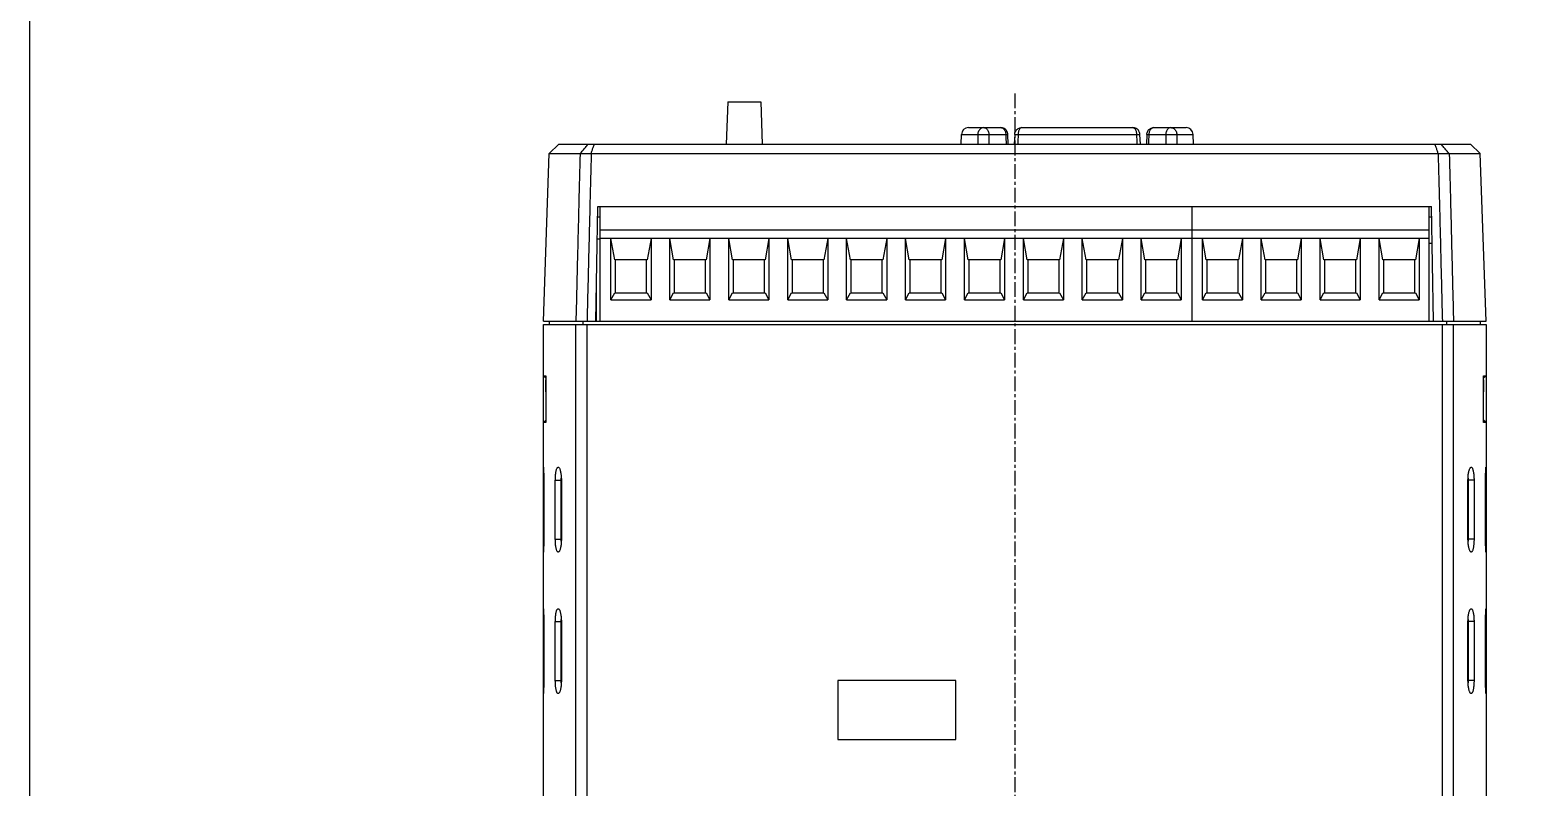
# Model space of a CAD drawing. Header units: millimetres. Extents: x 79 to 919, y 65 to 646.
# Drawn here: x 79.5 to 205.6, y 146 to 210.3 of the extents above; entities that cross this region are included whole.
import ezdxf

# ---------------------------------------------------------------- set-up
doc = ezdxf.new("R2010")
doc.units = ezdxf.units.MM
doc.linetypes.add('CENTER', pattern=[2, 1.25, -0.25, 0.25, -0.25])
doc.layers.add('도면층1', color=7, linetype='Continuous')

msp = doc.modelspace()

# ---------------------------------------------------------------- linework, layer by layer
at = {"color": 7, "linetype": 'Continuous'}
for p, q in [((138.725, 204.146), (138.59, 200.546)), ((138.725, 204.146), (141.525, 204.146)), ((141.525, 204.146), (141.66, 200.546)), ((159.164, 201.946), (161.899, 201.946)), ((163.675, 201.946), (173.107, 201.946)), ((174.884, 201.946), (177.618, 201.946)), ((124.399, 200.546), (123.572, 199.746)), ((124.399, 200.546), (201.752, 200.546)), ((158.543, 200.546), (158.564, 201.361)), ((158.564, 201.361), (159.945, 201.361)), ((160.885, 201.361), (162.323, 201.361)), ((162.525, 200.546), (162.498, 201.365)), ((163.076, 201.371), (163.041, 200.546)), ((163.368, 201.361), (173.414, 201.361)), ((173.742, 200.546), (173.707, 201.371)), ((174.284, 201.365), (174.258, 200.546)), ((174.46, 201.361), (175.898, 201.361)), ((176.837, 201.361), (178.218, 201.361)), ((178.239, 200.546), (178.218, 201.361)), ((201.752, 200.546), (202.58, 199.746)), ((123.076, 185.546), (123.572, 199.746)), ((123.572, 199.746), (126.189, 199.746)), ((126.189, 199.753), (127.135, 199.753)), ((127.135, 199.746), (199.017, 199.746)), ((199.016, 199.753), (199.963, 199.753)), ((199.963, 199.746), (202.58, 199.746)), ((203.076, 185.546), (202.58, 199.746)), ((127.527, 185.546), (127.696, 195.246)), ((127.888, 194.346), (127.681, 194.346)), ((127.696, 195.246), (198.455, 195.246)), ((127.888, 185.546), (127.888, 195.246)), ((178.138, 185.546), (178.138, 195.246)), ((178.141, 185.546), (178.141, 195.246)), ((198.266, 185.546), (198.266, 195.246)), ((198.471, 194.346), (198.266, 194.346)), ((198.624, 185.546), (198.455, 195.246)), ((178.138, 193.246), (127.888, 193.246)), ((198.266, 193.246), (178.141, 193.246)), ((127.888, 192.496), (127.648, 192.496)), ((178.138, 192.546), (127.888, 192.546)), ((128.813, 187.346), (128.813, 192.546)), ((129.133, 190.746), (128.813, 192.546)), ((132.213, 192.546), (131.893, 190.746)), ((132.213, 192.546), (132.213, 187.346)), ((133.813, 187.346), (133.813, 192.546)), ((134.133, 190.746), (133.813, 192.546)), ((137.213, 192.546), (136.893, 190.746)), ((137.213, 192.546), (137.213, 187.346)), ((138.813, 187.346), (138.813, 192.546)), ((139.133, 190.746), (138.813, 192.546)), ((142.213, 192.546), (141.893, 190.746)), ((142.213, 192.546), (142.213, 187.346)), ((143.813, 187.346), (143.813, 192.546)), ((144.133, 190.746), (143.813, 192.546)), ((147.213, 192.546), (146.893, 190.746)), ((147.213, 192.546), (147.213, 187.346)), ((148.813, 187.346), (148.813, 192.546)), ((149.133, 190.746), (148.813, 192.546)), ((152.213, 192.546), (151.893, 190.746)), ((152.213, 192.546), (152.213, 187.346)), ((153.813, 187.346), (153.813, 192.546)), ((154.133, 190.746), (153.813, 192.546)), ((157.213, 192.546), (156.893, 190.746)), ((157.213, 192.546), (157.213, 187.346)), ((158.813, 187.346), (158.813, 192.546)), ((159.133, 190.746), (158.813, 192.546)), ((162.213, 192.546), (161.893, 190.746)), ((162.213, 192.546), (162.213, 187.346)), ((163.813, 187.346), (163.813, 192.546)), ((164.133, 190.746), (163.813, 192.546)), ((167.213, 192.546), (166.893, 190.746)), ((167.213, 192.546), (167.213, 187.346)), ((168.813, 187.346), (168.813, 192.546)), ((169.133, 190.746), (168.813, 192.546)), ((172.213, 192.546), (171.893, 190.746)), ((172.213, 192.546), (172.213, 187.346)), ((173.813, 187.346), (173.813, 192.546)), ((174.133, 190.746), (173.813, 192.546)), ((177.213, 192.546), (176.893, 190.746)), ((177.213, 192.546), (177.213, 187.346)), ((198.266, 192.546), (178.141, 192.546)), ((179.003, 187.346), (179.003, 192.546)), ((179.323, 190.746), (179.003, 192.546)), ((182.403, 192.546), (182.083, 190.746)), ((182.403, 192.546), (182.403, 187.346)), ((184.003, 187.346), (184.003, 192.546)), ((184.323, 190.746), (184.003, 192.546)), ((187.403, 192.546), (187.083, 190.746)), ((187.403, 192.546), (187.403, 187.346)), ((189.003, 187.346), (189.003, 192.546)), ((189.323, 190.746), (189.003, 192.546)), ((192.403, 192.546), (192.083, 190.746)), ((192.403, 192.546), (192.403, 187.346)), ((194.003, 187.346), (194.003, 192.546)), ((194.323, 190.746), (194.003, 192.546)), ((197.403, 192.546), (197.083, 190.746)), ((197.403, 192.546), (197.403, 187.346)), ((198.266, 192.146), (198.509, 192.146)), ((131.893, 190.746), (129.133, 190.746)), ((129.213, 187.946), (129.213, 190.746)), ((131.813, 190.746), (131.813, 187.946)), ((136.893, 190.746), (134.133, 190.746)), ((134.213, 187.946), (134.213, 190.746)), ((136.813, 190.746), (136.813, 187.946)), ((141.893, 190.746), (139.133, 190.746)), ((139.213, 187.946), (139.213, 190.746)), ((141.813, 190.746), (141.813, 187.946)), ((146.893, 190.746), (144.133, 190.746)), ((144.213, 187.946), (144.213, 190.746)), ((146.813, 190.746), (146.813, 187.946)), ((151.893, 190.746), (149.133, 190.746)), ((149.213, 187.946), (149.213, 190.746)), ((151.813, 190.746), (151.813, 187.946)), ((156.893, 190.746), (154.133, 190.746)), ((154.213, 187.946), (154.213, 190.746)), ((156.813, 190.746), (156.813, 187.946)), ((161.893, 190.746), (159.133, 190.746)), ((159.213, 187.946), (159.213, 190.746)), ((161.813, 190.746), (161.813, 187.946)), ((166.893, 190.746), (164.133, 190.746)), ((164.213, 187.946), (164.213, 190.746)), ((166.813, 190.746), (166.813, 187.946)), ((171.893, 190.746), (169.133, 190.746)), ((169.213, 187.946), (169.213, 190.746)), ((171.813, 190.746), (171.813, 187.946)), ((176.893, 190.746), (174.133, 190.746)), ((174.213, 187.946), (174.213, 190.746)), ((176.813, 190.746), (176.813, 187.946)), ((182.083, 190.746), (179.323, 190.746)), ((179.403, 187.946), (179.403, 190.746)), ((182.003, 190.746), (182.003, 187.946)), ((187.083, 190.746), (184.323, 190.746)), ((184.403, 187.946), (184.403, 190.746)), ((187.003, 190.746), (187.003, 187.946)), ((192.083, 190.746), (189.323, 190.746)), ((189.403, 187.946), (189.403, 190.746)), ((192.003, 190.746), (192.003, 187.946)), ((197.083, 190.746), (194.323, 190.746)), ((194.403, 187.946), (194.403, 190.746)), ((197.003, 190.746), (197.003, 187.946)), ((127.588, 185.546), (127.588, 189.054)), ((128.813, 187.346), (129.133, 187.946)), ((129.133, 187.946), (131.893, 187.946)), ((131.893, 187.946), (132.213, 187.346)), ((133.813, 187.346), (134.133, 187.946)), ((134.133, 187.946), (136.893, 187.946)), ((136.893, 187.946), (137.213, 187.346)), ((138.813, 187.346), (139.133, 187.946)), ((139.133, 187.946), (141.893, 187.946)), ((141.893, 187.946), (142.213, 187.346)), ((143.813, 187.346), (144.133, 187.946)), ((144.133, 187.946), (146.893, 187.946)), ((146.893, 187.946), (147.213, 187.346)), ((148.813, 187.346), (149.133, 187.946)), ((149.133, 187.946), (151.893, 187.946)), ((151.893, 187.946), (152.213, 187.346)), ((153.813, 187.346), (154.133, 187.946)), ((154.133, 187.946), (156.893, 187.946)), ((156.893, 187.946), (157.213, 187.346)), ((158.813, 187.346), (159.133, 187.946)), ((159.133, 187.946), (161.893, 187.946)), ((161.893, 187.946), (162.213, 187.346)), ((163.813, 187.346), (164.133, 187.946)), ((164.133, 187.946), (166.893, 187.946)), ((166.893, 187.946), (167.213, 187.346)), ((168.813, 187.346), (169.133, 187.946)), ((169.133, 187.946), (171.893, 187.946)), ((171.893, 187.946), (172.213, 187.346)), ((173.813, 187.346), (174.133, 187.946)), ((174.133, 187.946), (176.893, 187.946)), ((176.893, 187.946), (177.213, 187.346)), ((179.003, 187.346), (179.323, 187.946)), ((179.323, 187.946), (182.083, 187.946)), ((182.083, 187.946), (182.403, 187.346)), ((184.003, 187.346), (184.323, 187.946)), ((184.323, 187.946), (187.083, 187.946)), ((187.083, 187.946), (187.403, 187.346)), ((189.003, 187.346), (189.323, 187.946)), ((189.323, 187.946), (192.083, 187.946)), ((192.083, 187.946), (192.403, 187.346)), ((194.003, 187.346), (194.323, 187.946)), ((194.323, 187.946), (197.083, 187.946)), ((197.083, 187.946), (197.403, 187.346)), ((128.813, 187.346), (132.213, 187.346)), ((133.813, 187.346), (137.213, 187.346)), ((138.813, 187.346), (142.213, 187.346)), ((143.813, 187.346), (147.213, 187.346)), ((148.813, 187.346), (152.213, 187.346)), ((153.813, 187.346), (157.213, 187.346)), ((158.813, 187.346), (162.213, 187.346)), ((163.813, 187.346), (167.213, 187.346)), ((168.813, 187.346), (172.213, 187.346)), ((173.813, 187.346), (177.213, 187.346)), ((179.003, 187.346), (182.403, 187.346)), ((184.003, 187.346), (187.403, 187.346)), ((189.003, 187.346), (192.403, 187.346)), ((194.003, 187.346), (197.403, 187.346)), ((123.076, 185.546), (178.138, 185.546)), ((123.576, 185.546), (123.576, 185.246)), ((126.427, 185.546), (126.427, 185.246)), ((178.141, 185.546), (203.076, 185.546)), ((199.724, 185.546), (199.724, 185.246)), ((202.576, 185.546), (202.576, 185.246)), ((123.076, 185.246), (203.076, 185.246)), ((123.076, 100.546), (123.076, 185.246)), ((125.837, 130.815), (125.837, 185.246)), ((126.781, 130.637), (126.781, 185.246)), ((199.37, 130.637), (199.37, 185.246)), ((200.315, 130.815), (200.315, 185.246)), ((203.076, 185.246), (203.076, 100.546)), ((123.076, 180.896), (123.278, 180.694)), ((123.076, 180.896), (123.278, 180.896)), ((123.276, 179.546), (123.276, 180.546)), ((123.278, 180.896), (123.278, 176.946)), ((203.076, 180.896), (202.874, 180.694)), ((202.874, 180.896), (203.076, 180.896)), ((202.874, 176.946), (202.874, 180.896)), ((202.876, 180.546), (202.876, 179.546)), ((123.076, 176.946), (123.278, 177.148)), ((123.278, 176.946), (123.076, 176.946)), ((203.076, 176.946), (202.874, 177.148)), ((203.076, 176.946), (202.874, 176.946)), ((123.076, 173.146), (123.076, 173.146)), ((203.075, 173.146), (203.076, 173.146)), ((123.076, 172.046), (123.113, 172.046)), ((123.113, 172.046), (123.113, 167.046)), ((124.093, 167.046), (124.093, 172.046)), ((124.093, 172.046), (124.604, 172.046)), ((124.583, 167.046), (124.583, 172.046)), ((124.604, 172.046), (124.604, 167.046)), ((202.058, 172.046), (201.547, 172.046)), ((201.547, 167.046), (201.547, 172.046)), ((201.569, 172.046), (201.569, 167.046)), ((202.058, 172.046), (202.058, 167.046)), ((203.076, 172.046), (203.039, 172.046)), ((203.039, 167.046), (203.039, 172.046)), ((123.076, 167.046), (123.113, 167.046)), ((124.093, 167.046), (124.604, 167.046)), ((202.058, 167.046), (201.547, 167.046)), ((203.076, 167.046), (203.039, 167.046)), ((123.077, 165.946), (123.076, 165.946)), ((203.076, 165.946), (203.075, 165.946)), ((123.076, 161.146), (123.076, 161.146)), ((203.075, 161.146), (203.076, 161.146)), ((123.076, 160.046), (123.113, 160.046)), ((123.113, 160.046), (123.113, 155.046)), ((124.093, 155.046), (124.093, 160.046)), ((124.093, 160.046), (124.604, 160.046)), ((124.583, 155.046), (124.583, 160.046)), ((124.604, 160.046), (124.604, 155.046)), ((201.547, 155.046), (201.547, 160.046)), ((202.058, 160.046), (201.547, 160.046)), ((201.569, 160.046), (201.569, 155.046)), ((202.058, 160.046), (202.058, 155.046)), ((203.039, 155.046), (203.039, 160.046)), ((203.076, 160.046), (203.039, 160.046)), ((123.076, 155.046), (123.113, 155.046)), ((123.077, 153.946), (123.076, 153.946)), ((124.093, 155.046), (124.604, 155.046)), ((148.076, 155.046), (148.076, 150.046)), ((158.076, 155.046), (148.076, 155.046)), ((158.076, 150.046), (158.076, 155.046)), ((202.058, 155.046), (201.547, 155.046)), ((203.076, 155.046), (203.039, 155.046)), ((203.076, 153.946), (203.075, 153.946)), ((148.076, 150.046), (158.076, 150.046))]:
    msp.add_line(p, q, dxfattribs=at)
msp.add_lwpolyline([(79.485, 646.03), (919.402, 646.03), (919.402, 64.992), (79.485, 64.992)], close=True)
for centre, start, end in [((159.164, 201.346), 90, 178.5), ((177.618, 201.346), 1.5, 90)]:
    msp.add_arc(centre, 0.6, start, end, dxfattribs=at)
for points, knots in [([(160.46, 201.946), (160.415, 201.946), (160.323, 201.931), (160.195, 201.868), (160.087, 201.77), (160.007, 201.645), (159.958, 201.506), (159.946, 201.409), (159.945, 201.361)], [0, 0, 0, 0, 0.13624454, 0.27555328, 0.42026591, 0.56889954, 0.71616687, 0.85939691, 0.85939691, 0.85939691, 0.85939691]), ([(160.46, 201.946), (160.498, 201.946), (160.576, 201.931), (160.681, 201.866), (160.769, 201.767), (160.834, 201.643), (160.874, 201.505), (160.884, 201.409), (160.885, 201.361)], [0, 0, 0, 0, 0.11270879, 0.23244124, 0.36365203, 0.50496935, 0.64955037, 0.7924155, 0.7924155, 0.7924155, 0.7924155]), ([(161.899, 201.946), (161.935, 201.946), (162.011, 201.931), (162.114, 201.87), (162.202, 201.775), (162.268, 201.653), (162.311, 201.512), (162.322, 201.412), (162.323, 201.361)], [0, 0, 0, 0, 0.10995726, 0.22654436, 0.35372959, 0.49240683, 0.64012653, 0.79246253, 0.79246253, 0.79246253, 0.79246253]), ([(162.498, 201.365), (162.497, 201.416), (162.48, 201.518), (162.417, 201.66), (162.321, 201.781), (162.196, 201.874), (162.053, 201.932), (161.95, 201.946), (161.899, 201.946)], [0, 0, 0, 0, 0.15361284, 0.30706417, 0.46046817, 0.6137678, 0.76720805, 0.92080542, 0.92080542, 0.92080542, 0.92080542]), ([(163.076, 201.371), (163.078, 201.422), (163.095, 201.523), (163.159, 201.664), (163.255, 201.784), (163.379, 201.875), (163.522, 201.933), (163.624, 201.946), (163.675, 201.946)], [0, 0, 0, 0, 0.15252293, 0.30494675, 0.45734737, 0.60968184, 0.7621025, 0.91461845, 0.91461845, 0.91461845, 0.91461845]), ([(163.675, 201.946), (163.647, 201.946), (163.587, 201.929), (163.512, 201.862), (163.45, 201.763), (163.404, 201.641), (163.376, 201.504), (163.369, 201.409), (163.368, 201.361)], [0, 0, 0, 0, 0.08272935, 0.17898362, 0.29513335, 0.42873384, 0.57057733, 0.71307656, 0.71307656, 0.71307656, 0.71307656]), ([(173.107, 201.946), (173.135, 201.946), (173.195, 201.929), (173.27, 201.862), (173.332, 201.763), (173.378, 201.641), (173.406, 201.504), (173.413, 201.409), (173.414, 201.361)], [0, 0, 0, 0, 0.08272981, 0.17898447, 0.29513429, 0.42873459, 0.57057774, 0.71307655, 0.71307655, 0.71307655, 0.71307655]), ([(173.707, 201.371), (173.705, 201.422), (173.687, 201.523), (173.624, 201.664), (173.527, 201.784), (173.403, 201.875), (173.26, 201.933), (173.158, 201.946), (173.107, 201.946)], [0, 0, 0, 0, 0.15252289, 0.30494672, 0.45734734, 0.60968183, 0.76210249, 0.91461845, 0.91461845, 0.91461845, 0.91461845]), ([(174.284, 201.365), (174.286, 201.416), (174.302, 201.518), (174.365, 201.66), (174.462, 201.781), (174.586, 201.874), (174.73, 201.932), (174.832, 201.946), (174.884, 201.946)], [0, 0, 0, 0, 0.15361297, 0.30706427, 0.46046824, 0.61376785, 0.76720807, 0.92080542, 0.92080542, 0.92080542, 0.92080542]), ([(174.884, 201.946), (174.847, 201.946), (174.771, 201.931), (174.668, 201.87), (174.581, 201.775), (174.514, 201.653), (174.471, 201.512), (174.46, 201.412), (174.46, 201.361)], [0, 0, 0, 0, 0.10995731, 0.22654427, 0.35372959, 0.4924069, 0.64012641, 0.79246253, 0.79246253, 0.79246253, 0.79246253]), ([(176.322, 201.946), (176.284, 201.946), (176.206, 201.931), (176.101, 201.866), (176.013, 201.767), (175.948, 201.643), (175.908, 201.505), (175.899, 201.409), (175.898, 201.361)], [0, 0, 0, 0, 0.11270935, 0.23244214, 0.36365291, 0.50497, 0.64955074, 0.79241549, 0.79241549, 0.79241549, 0.79241549]), ([(176.322, 201.946), (176.367, 201.946), (176.46, 201.931), (176.587, 201.868), (176.695, 201.77), (176.775, 201.645), (176.824, 201.506), (176.836, 201.409), (176.837, 201.361)], [0, 0, 0, 0, 0.1362438, 0.27555215, 0.4202648, 0.56889873, 0.71616644, 0.85939692, 0.85939692, 0.85939692, 0.85939692]), ([(126.188, 199.746), (126.265, 199.834), (126.421, 200.008), (126.652, 200.276), (126.809, 200.455), (126.888, 200.546)], [0, 0, 0, 0, 0.3490639, 0.7014655, 1.0622697, 1.0622697, 1.0622697, 1.0622697]), ([(127.135, 199.746), (127.165, 199.832), (127.21, 200.012), (127.309, 200.276), (127.369, 200.455), (127.401, 200.546)], [0, 0, 0, 0, 0.27394866, 0.55540189, 0.8427571, 0.8427571, 0.8427571, 0.8427571]), ([(159.945, 201.361), (159.977, 201.364), (160.05, 201.367), (160.172, 201.37), (160.313, 201.371), (160.464, 201.371), (160.614, 201.37), (160.755, 201.367), (160.844, 201.363), (160.885, 201.361)], [0, 0, 0, 0, 0.09629911, 0.22064673, 0.36477543, 0.51902036, 0.67305686, 0.81654017, 0.93994838, 0.93994838, 0.93994838, 0.93994838]), ([(162.323, 201.361), (162.353, 201.362), (162.414, 201.367), (162.446, 201.358), (162.504, 201.37), (162.498, 201.365)], [0, 0, 0, 0, 0.09189576, 0.15154966, 0.17546559, 0.17546559, 0.17546559, 0.17546559]), ([(163.076, 201.371), (163.081, 201.375), (163.11, 201.365), (163.164, 201.372), (163.257, 201.364), (163.328, 201.363), (163.368, 201.361)], [0, 0, 0, 0, 0.01929018, 0.07755288, 0.17086862, 0.29305515, 0.29305515, 0.29305515, 0.29305515]), ([(173.414, 201.361), (173.455, 201.363), (173.526, 201.364), (173.619, 201.372), (173.672, 201.365), (173.702, 201.375), (173.707, 201.371)], [0, 0, 0, 0, 0.1221673, 0.21549198, 0.27375938, 0.2930552, 0.2930552, 0.2930552, 0.2930552]), ([(174.284, 201.365), (174.278, 201.37), (174.336, 201.358), (174.369, 201.367), (174.429, 201.362), (174.46, 201.361)], [0, 0, 0, 0, 0.02390993, 0.08355492, 0.17546587, 0.17546587, 0.17546587, 0.17546587]), ([(175.898, 201.361), (175.939, 201.363), (176.028, 201.367), (176.168, 201.37), (176.319, 201.371), (176.469, 201.371), (176.61, 201.37), (176.732, 201.367), (176.805, 201.364), (176.837, 201.361)], [0, 0, 0, 0, 0.1233847, 0.26687139, 0.42090585, 0.57515141, 0.71928332, 0.84362951, 0.93994839, 0.93994839, 0.93994839, 0.93994839]), ([(199.017, 199.746), (198.987, 199.832), (198.941, 200.012), (198.843, 200.276), (198.782, 200.455), (198.75, 200.546)], [0, 0, 0, 0, 0.27394422, 0.5553975, 0.8427571, 0.8427571, 0.8427571, 0.8427571]), ([(199.963, 199.746), (199.887, 199.834), (199.73, 200.008), (199.499, 200.276), (199.343, 200.455), (199.264, 200.546)], [0, 0, 0, 0, 0.3490693, 0.7014708, 1.0622697, 1.0622697, 1.0622697, 1.0622697]), ([(126.189, 199.746), (126.154, 198.363), (126.078, 195.279), (125.96, 190.546), (125.878, 187.195), (125.837, 185.546)], [0, 0, 0, 0, 4.1511625, 9.2539368, 14.2048392, 14.2048392, 14.2048392, 14.2048392]), ([(127.135, 199.746), (127.1, 198.363), (127.023, 195.279), (126.905, 190.546), (126.822, 187.195), (126.781, 185.546)], [0, 0, 0, 0, 4.1511797, 9.253975, 14.2048977, 14.2048977, 14.2048977, 14.2048977]), ([(199.017, 199.746), (199.051, 198.357), (199.129, 195.267), (199.247, 190.534), (199.33, 187.189), (199.37, 185.546)], [0, 0, 0, 0, 4.1694346, 9.2722299, 14.2048977, 14.2048977, 14.2048977, 14.2048977]), ([(199.963, 199.746), (199.997, 198.357), (200.074, 195.267), (200.191, 190.534), (200.274, 187.189), (200.314, 185.546)], [0, 0, 0, 0, 4.1694174, 9.2721917, 14.2048392, 14.2048392, 14.2048392, 14.2048392]), ([(123.076, 173.146), (123.086, 173.149), (123.075, 173.07), (123.099, 173.001), (123.097, 172.806), (123.108, 172.589), (123.111, 172.324), (123.113, 172.142), (123.113, 172.046)], [0, 0, 0, 0, 0.031311, 0.1348891, 0.3150879, 0.5531105, 0.8119372, 1.1014894, 1.1014894, 1.1014894, 1.1014894]), ([(124.093, 172.046), (124.093, 172.082), (124.094, 172.156), (124.098, 172.286), (124.107, 172.434), (124.123, 172.595), (124.144, 172.743), (124.171, 172.872), (124.201, 172.978), (124.235, 173.059), (124.272, 173.116), (124.309, 173.143), (124.339, 173.147), (124.36, 173.142), (124.379, 173.131), (124.39, 173.121), (124.395, 173.116)], [0, 0, 0, 0, 0.110231, 0.2210327, 0.39107, 0.5544908, 0.7053919, 0.8384591, 0.9493931, 1.0369968, 1.1019949, 1.1489654, 1.1693236, 1.19024, 1.2137803, 1.2340968, 1.2340968, 1.2340968, 1.2340968]), ([(124.395, 173.116), (124.396, 173.114), (124.415, 173.096), (124.446, 173.047), (124.483, 172.96), (124.518, 172.848), (124.548, 172.715), (124.572, 172.565), (124.596, 172.347), (124.604, 172.173), (124.604, 172.053), (124.604, 172.046)], [0, 0, 0, 0, 0.0073923, 0.0784258, 0.1726738, 0.2902342, 0.428052, 0.5818282, 0.7458836, 1.0847781, 1.1058491, 1.1058491, 1.1058491, 1.1058491]), ([(201.547, 172.046), (201.547, 172.083), (201.548, 172.158), (201.554, 172.289), (201.565, 172.437), (201.584, 172.598), (201.61, 172.745), (201.641, 172.874), (201.676, 172.98), (201.713, 173.059), (201.742, 173.101), (201.757, 173.116)], [0, 0, 0, 0, 0.1117664, 0.2240293, 0.3943484, 0.557979, 0.7091572, 0.8427206, 0.9544639, 1.0431217, 1.1058159, 1.1058159, 1.1058159, 1.1058159]), ([(201.757, 173.116), (201.757, 173.117), (201.77, 173.129), (201.79, 173.143), (201.82, 173.147), (201.842, 173.141), (201.862, 173.129), (201.891, 173.1), (201.923, 173.045), (201.957, 172.958), (201.987, 172.845), (202.013, 172.712), (202.033, 172.561), (202.052, 172.344), (202.058, 172.17), (202.058, 172.052), (202.058, 172.046)], [0, 0, 0, 0, 0.0034553, 0.0512388, 0.0716835, 0.0924297, 0.115605, 0.1428178, 0.2128354, 0.3062777, 0.4233892, 0.5609974, 0.7146017, 0.8783672, 1.2158842, 1.234196, 1.234196, 1.234196, 1.234196]), ([(203.039, 172.046), (203.039, 172.139), (203.04, 172.323), (203.043, 172.591), (203.054, 172.812), (203.054, 173.007), (203.074, 173.07), (203.067, 173.15), (203.075, 173.146)], [0, 0, 0, 0, 0.2802011, 0.5548335, 0.7949343, 0.9709091, 1.0713056, 1.1014298, 1.1014298, 1.1014298, 1.1014298]), ([(201.558, 172.225), (201.565, 172.169), (201.569, 172.109), (201.569, 172.049), (201.569, 172.046)], [0, 0, 0, 0, 0.16915864, 0.1791469, 0.1791469, 0.1791469, 0.1791469]), ([(123.113, 167.046), (123.113, 166.952), (123.111, 166.768), (123.108, 166.499), (123.098, 166.279), (123.098, 166.085), (123.077, 166.02), (123.085, 165.941), (123.076, 165.946)], [0, 0, 0, 0, 0.2805643, 0.5553686, 0.79544, 0.971374, 1.071376, 1.1014343, 1.1014343, 1.1014343, 1.1014343]), ([(124.395, 165.975), (124.394, 165.975), (124.382, 165.963), (124.361, 165.948), (124.331, 165.945), (124.31, 165.95), (124.289, 165.963), (124.261, 165.991), (124.228, 166.046), (124.194, 166.134), (124.164, 166.246), (124.139, 166.38), (124.119, 166.53), (124.099, 166.748), (124.093, 166.921), (124.093, 167.04), (124.093, 167.046)], [0, 0, 0, 0, 0.0034553, 0.0512388, 0.0716835, 0.0924297, 0.115605, 0.1428178, 0.2128354, 0.3062777, 0.4233892, 0.5609974, 0.7146017, 0.8783672, 1.2158842, 1.234196, 1.234196, 1.234196, 1.234196]), ([(124.604, 167.046), (124.604, 167.008), (124.603, 166.934), (124.598, 166.802), (124.587, 166.654), (124.568, 166.493), (124.542, 166.346), (124.511, 166.218), (124.476, 166.112), (124.439, 166.032), (124.41, 165.99), (124.395, 165.975)], [0, 0, 0, 0, 0.1117664, 0.2240293, 0.3943484, 0.557979, 0.7091572, 0.8427206, 0.9544639, 1.0431217, 1.1058159, 1.1058159, 1.1058159, 1.1058159]), ([(124.593, 166.867), (124.586, 166.923), (124.583, 166.983), (124.583, 167.042), (124.583, 167.046)], [0, 0, 0, 0, 0.16915864, 0.1791469, 0.1791469, 0.1791469, 0.1791469]), ([(201.757, 165.975), (201.755, 165.977), (201.737, 165.996), (201.705, 166.045), (201.668, 166.132), (201.634, 166.243), (201.604, 166.376), (201.579, 166.526), (201.555, 166.744), (201.548, 166.919), (201.547, 167.039), (201.547, 167.046)], [0, 0, 0, 0, 0.0073923, 0.0784258, 0.1726738, 0.2902342, 0.428052, 0.5818282, 0.7458836, 1.0847781, 1.1058491, 1.1058491, 1.1058491, 1.1058491]), ([(202.058, 167.046), (202.058, 167.009), (202.058, 166.935), (202.054, 166.805), (202.045, 166.657), (202.029, 166.496), (202.007, 166.349), (201.981, 166.22), (201.95, 166.113), (201.916, 166.032), (201.88, 165.976), (201.843, 165.948), (201.813, 165.945), (201.791, 165.95), (201.773, 165.961), (201.762, 165.97), (201.757, 165.975)], [0, 0, 0, 0, 0.110231, 0.2210327, 0.39107, 0.5544908, 0.7053919, 0.8384591, 0.9493931, 1.0369968, 1.1019949, 1.1489654, 1.1693236, 1.19024, 1.2137803, 1.2340968, 1.2340968, 1.2340968, 1.2340968]), ([(203.075, 165.945), (203.065, 165.942), (203.076, 166.022), (203.052, 166.091), (203.054, 166.285), (203.043, 166.503), (203.04, 166.767), (203.039, 166.949), (203.039, 167.046)], [0, 0, 0, 0, 0.031425, 0.1353331, 0.315744, 0.5532447, 0.8121415, 1.1014863, 1.1014863, 1.1014863, 1.1014863]), ([(123.076, 161.146), (123.086, 161.149), (123.075, 161.07), (123.099, 161.001), (123.097, 160.806), (123.108, 160.589), (123.111, 160.324), (123.113, 160.142), (123.113, 160.046)], [0, 0, 0, 0, 0.031311, 0.1348891, 0.3150879, 0.5531105, 0.8119372, 1.1014894, 1.1014894, 1.1014894, 1.1014894]), ([(124.093, 160.046), (124.093, 160.082), (124.094, 160.156), (124.098, 160.286), (124.107, 160.434), (124.123, 160.595), (124.144, 160.743), (124.171, 160.872), (124.201, 160.978), (124.235, 161.059), (124.272, 161.116), (124.309, 161.143), (124.339, 161.147), (124.36, 161.142), (124.379, 161.131), (124.39, 161.121), (124.395, 161.116)], [0, 0, 0, 0, 0.110231, 0.2210327, 0.39107, 0.5544908, 0.7053919, 0.8384591, 0.9493931, 1.0369968, 1.1019949, 1.1489654, 1.1693236, 1.19024, 1.2137803, 1.2340968, 1.2340968, 1.2340968, 1.2340968]), ([(124.395, 161.116), (124.396, 161.114), (124.415, 161.096), (124.446, 161.047), (124.483, 160.96), (124.518, 160.848), (124.548, 160.715), (124.572, 160.565), (124.596, 160.347), (124.604, 160.173), (124.604, 160.053), (124.604, 160.046)], [0, 0, 0, 0, 0.0073923, 0.0784258, 0.1726738, 0.2902342, 0.428052, 0.5818282, 0.7458836, 1.0847781, 1.1058491, 1.1058491, 1.1058491, 1.1058491]), ([(201.547, 160.046), (201.547, 160.083), (201.548, 160.158), (201.554, 160.289), (201.565, 160.437), (201.584, 160.598), (201.61, 160.745), (201.641, 160.874), (201.676, 160.98), (201.713, 161.059), (201.742, 161.101), (201.757, 161.116)], [0, 0, 0, 0, 0.1117664, 0.2240293, 0.3943484, 0.557979, 0.7091572, 0.8427206, 0.9544639, 1.0431217, 1.1058159, 1.1058159, 1.1058159, 1.1058159]), ([(201.558, 160.225), (201.565, 160.169), (201.569, 160.109), (201.569, 160.049), (201.569, 160.046)], [0, 0, 0, 0, 0.16915864, 0.1791469, 0.1791469, 0.1791469, 0.1791469]), ([(201.757, 161.116), (201.757, 161.117), (201.77, 161.129), (201.79, 161.143), (201.82, 161.147), (201.842, 161.141), (201.862, 161.129), (201.891, 161.1), (201.923, 161.045), (201.957, 160.958), (201.987, 160.845), (202.013, 160.712), (202.033, 160.561), (202.052, 160.344), (202.058, 160.17), (202.058, 160.052), (202.058, 160.046)], [0, 0, 0, 0, 0.0034553, 0.0512388, 0.0716835, 0.0924297, 0.115605, 0.1428178, 0.2128354, 0.3062777, 0.4233892, 0.5609974, 0.7146017, 0.8783672, 1.2158842, 1.234196, 1.234196, 1.234196, 1.234196]), ([(203.039, 160.046), (203.039, 160.139), (203.04, 160.323), (203.043, 160.591), (203.054, 160.812), (203.054, 161.007), (203.074, 161.07), (203.067, 161.15), (203.075, 161.146)], [0, 0, 0, 0, 0.2802011, 0.5548335, 0.7949343, 0.9709091, 1.0713056, 1.1014298, 1.1014298, 1.1014298, 1.1014298]), ([(123.113, 155.046), (123.113, 154.952), (123.111, 154.768), (123.108, 154.499), (123.098, 154.279), (123.098, 154.085), (123.077, 154.02), (123.085, 153.941), (123.076, 153.946)], [0, 0, 0, 0, 0.2805643, 0.5553686, 0.79544, 0.971374, 1.071376, 1.1014343, 1.1014343, 1.1014343, 1.1014343]), ([(124.395, 153.975), (124.394, 153.975), (124.382, 153.963), (124.361, 153.948), (124.331, 153.945), (124.31, 153.95), (124.289, 153.963), (124.261, 153.991), (124.228, 154.046), (124.194, 154.134), (124.164, 154.246), (124.139, 154.38), (124.119, 154.53), (124.099, 154.748), (124.093, 154.921), (124.093, 155.04), (124.093, 155.046)], [0, 0, 0, 0, 0.0034553, 0.0512388, 0.0716835, 0.0924297, 0.115605, 0.1428178, 0.2128354, 0.3062777, 0.4233892, 0.5609974, 0.7146017, 0.8783672, 1.2158842, 1.234196, 1.234196, 1.234196, 1.234196]), ([(124.604, 155.046), (124.604, 155.008), (124.603, 154.934), (124.598, 154.802), (124.587, 154.654), (124.568, 154.493), (124.542, 154.346), (124.511, 154.218), (124.476, 154.112), (124.439, 154.032), (124.41, 153.99), (124.395, 153.975)], [0, 0, 0, 0, 0.1117664, 0.2240293, 0.3943484, 0.557979, 0.7091572, 0.8427206, 0.9544639, 1.0431217, 1.1058159, 1.1058159, 1.1058159, 1.1058159]), ([(124.593, 154.867), (124.586, 154.923), (124.583, 154.983), (124.583, 155.042), (124.583, 155.046)], [0, 0, 0, 0, 0.16915864, 0.1791469, 0.1791469, 0.1791469, 0.1791469]), ([(201.757, 153.975), (201.755, 153.977), (201.737, 153.996), (201.705, 154.045), (201.668, 154.132), (201.634, 154.243), (201.604, 154.376), (201.579, 154.526), (201.555, 154.744), (201.548, 154.919), (201.547, 155.039), (201.547, 155.046)], [0, 0, 0, 0, 0.0073923, 0.0784258, 0.1726738, 0.2902342, 0.428052, 0.5818282, 0.7458836, 1.0847781, 1.1058491, 1.1058491, 1.1058491, 1.1058491]), ([(202.058, 155.046), (202.058, 155.009), (202.058, 154.935), (202.054, 154.805), (202.045, 154.657), (202.029, 154.496), (202.007, 154.349), (201.981, 154.22), (201.95, 154.113), (201.916, 154.032), (201.88, 153.976), (201.843, 153.948), (201.813, 153.945), (201.791, 153.95), (201.773, 153.961), (201.762, 153.97), (201.757, 153.975)], [0, 0, 0, 0, 0.110231, 0.2210327, 0.39107, 0.5544908, 0.7053919, 0.8384591, 0.9493931, 1.0369968, 1.1019949, 1.1489654, 1.1693236, 1.19024, 1.2137803, 1.2340968, 1.2340968, 1.2340968, 1.2340968]), ([(203.075, 153.945), (203.065, 153.942), (203.076, 154.022), (203.052, 154.091), (203.054, 154.285), (203.043, 154.503), (203.04, 154.767), (203.039, 154.949), (203.039, 155.046)], [0, 0, 0, 0, 0.031425, 0.1353331, 0.315744, 0.5532447, 0.8121415, 1.1014863, 1.1014863, 1.1014863, 1.1014863])]:
    msp.add_open_spline(points, degree=3, knots=knots, dxfattribs=at)
for points in [[(162.412, 201.657), (162.397, 201.682), (162.379, 201.706), (162.361, 201.729)], [(159.945, 201.361), (159.944, 201.089), (159.943, 200.818), (159.942, 200.546)], [(160.885, 201.361), (160.883, 201.089), (160.882, 200.818), (160.88, 200.546)], [(162.323, 201.361), (162.331, 201.089), (162.34, 200.818), (162.349, 200.546)], [(162.474, 201.516), (162.466, 201.544), (162.456, 201.571), (162.444, 201.597)], [(163.101, 201.521), (163.11, 201.548), (163.12, 201.575), (163.132, 201.601)], [(163.368, 201.361), (163.356, 201.089), (163.344, 200.818), (163.332, 200.546)], [(173.414, 201.361), (173.426, 201.089), (173.438, 200.818), (173.45, 200.546)], [(174.46, 201.361), (174.451, 201.089), (174.442, 200.816), (174.433, 200.543)], [(175.898, 201.361), (175.899, 201.089), (175.901, 200.818), (175.902, 200.546)], [(176.837, 201.361), (176.838, 201.089), (176.84, 200.818), (176.841, 200.546)], [(203.075, 173.146), (203.075, 173.146), (203.075, 173.146), (203.075, 173.146)], [(124.583, 172.046), (124.583, 172.106), (124.586, 172.167), (124.593, 172.227)], [(201.569, 167.046), (201.569, 166.985), (201.565, 166.925), (201.558, 166.865)], [(123.076, 165.945), (123.076, 165.945), (123.076, 165.946), (123.076, 165.946)], [(124.583, 160.046), (124.583, 160.106), (124.586, 160.167), (124.593, 160.227)], [(203.075, 161.146), (203.075, 161.146), (203.075, 161.146), (203.075, 161.146)], [(123.076, 153.945), (123.076, 153.945), (123.076, 153.946), (123.076, 153.946)], [(201.569, 155.046), (201.569, 154.985), (201.565, 154.925), (201.558, 154.865)]]:
    msp.add_open_spline(points, degree=3, dxfattribs=at)
at = {"layer": '도면층1', "color": 1, "linetype": 'CENTER'}
msp.add_line((163.076, 204.844), (163.076, 91.311), dxfattribs=at)

doc.saveas('drawing.dxf')
